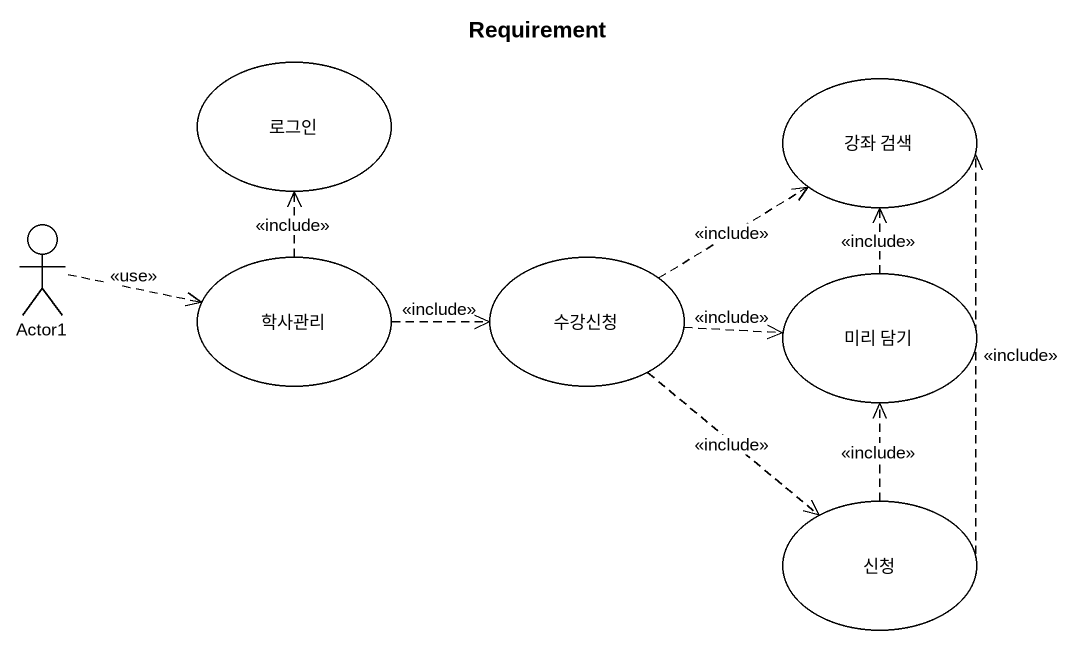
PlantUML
@startuml
title Requirement
usecase 로그인
usecase "강좌 검색" as 강좌_검색
actor Actor1
usecase 학사관리
usecase 수강신청
usecase "미리 담기" as 미리_담기
usecase 신청
Actor1 .right.> 학사관리 : <<use>>
학사관리 .up.> 로그인 : <<include>>
학사관리 .right.> 수강신청 : <<include>>
수강신청 .up.> 강좌_검색 : <<include>>
수강신청 .right.> 미리_담기 : <<include>>
수강신청 ..> 신청 : <<include>>
미리_담기 .up.> 강좌_검색 : <<include>>
신청 .up.> 강좌_검색 : <<include>>
신청 .up.> 미리_담기 : <<include>>
@enduml
